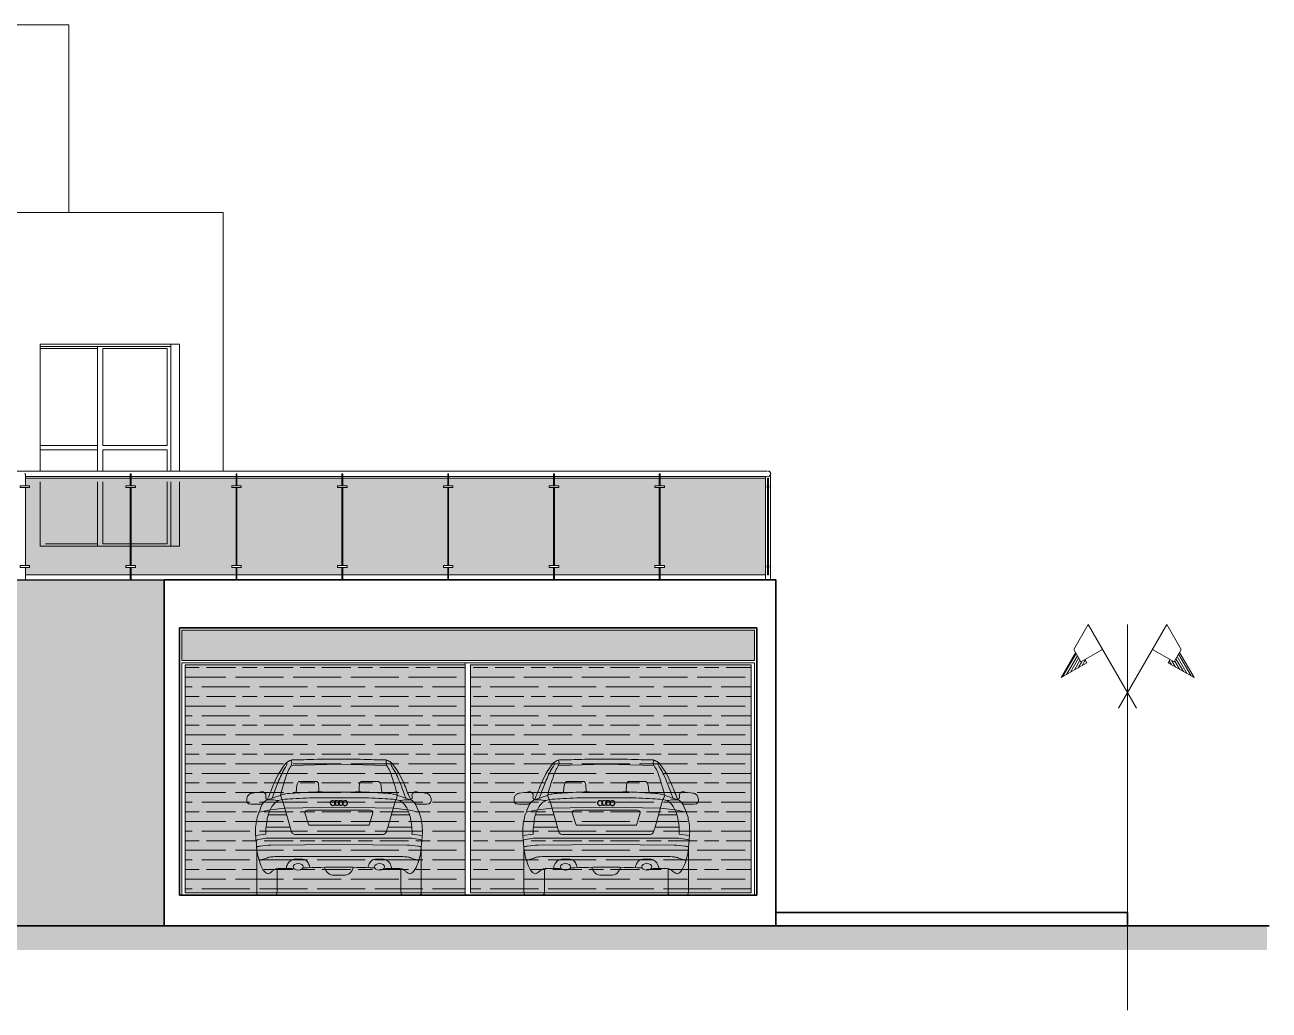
# Model space of a CAD drawing. Header units: millimetres. Extents: x 110427 to 125914, y 76277 to 76441.
# Drawn here: x 113996.68 to 114009.61, y 76371.15 to 76381.39 of the extents above; entities that cross this region are included whole.
import ezdxf

# ---------------------------------------------------------------- set-up
doc = ezdxf.new("R2010")
doc.units = ezdxf.units.MM
doc.linetypes.add('CENTER', pattern=[50.8, 31.75, -6.35, 6.35, -6.35])
for name, color, linetype, lineweight in [('02_CIVIL EXIST', 8, 'Continuous', 25), ('04_CIVIL A CONSTRUIR', 250, 'Continuous', 35), ('05_CIVIL A DEMOLER', 221, 'Continuous', 18), ('06_CIVIL VISTAS GRUESA', 244, 'Continuous', 13), ('08_CIVIL VISTAS FINO', 251, 'Continuous', 5), ('10_CIVIL EJES', 230, 'CENTER', 15), ('11_CARPINTERIA Y MOBILIARIO', 141, 'Continuous', 9), ('11_HATCH', 8, 'Continuous', 9), ('12_HATCH', 8, 'Continuous', 9)]:
    doc.layers.add(name, color=color, linetype=linetype, lineweight=lineweight)
pattern_1 = [(180, (110491.16304, 75917.1114), (4e-17, 0.3), [0.5, -0.1]), (180, (110491.26304, 75917.2114), (4e-17, 0.3), [0.3, -0.075, 0.15, -0.075]), (180, (110491.41304, 75917.3114), (4e-17, 0.3), [0.5, -0.1])]

# ---------------------------------------------------------------- blocks, each defined once
blk = doc.blocks.new('A$C7E4244AE')
at = {"layer": '11_HATCH'}
for p, q in [((0.955, 1.363), (0.462, 1.35)), ((0.96, 1.363), (1.454, 1.35)), ((0.349, 1.038), (0.374, 0.975)), ((1.567, 1.038), (1.541, 0.975)), ((0.374, 0.975), (0.45, 0.706)), ((0.395, 0.904), (0.958, 0.914)), ((1.521, 0.904), (0.958, 0.914)), ((1.541, 0.975), (1.466, 0.706)), ((0.242, 0.887), (0.127, 0.864)), ((0.223, 0.836), (0.413, 0.837)), ((0.395, 0.904), (0.242, 0.887)), ((0.604, 0.857), (0.641, 0.738)), ((0.958, 0.885), (0.631, 0.884)), ((0.958, 0.885), (1.284, 0.884)), ((1.311, 0.857), (1.275, 0.738)), ((1.692, 0.836), (1.503, 0.837)), ((1.521, 0.904), (1.673, 0.887)), ((1.673, 0.887), (1.789, 0.864)), ((0.2, 0.707), (0.45, 0.706)), ((0.958, 0.728), (0.66, 0.727)), ((0.958, 0.728), (1.256, 0.727)), ((1.716, 0.707), (1.466, 0.706)), ((0.199, 0.634), (0.091, 0.621)), ((0.25, 0.519), (0.958, 0.528)), ((0.958, 0.594), (0.253, 0.594)), ((0.958, 0.632), (0.5, 0.632)), ((0.958, 0.632), (1.416, 0.632)), ((0.958, 0.594), (1.662, 0.594)), ((1.665, 0.519), (0.958, 0.528)), ((1.716, 0.634), (1.824, 0.621)), ((0.103, 0.024), (0.103, 0.487)), ((0.354, 0.401), (0.958, 0.401)), ((1.562, 0.401), (0.958, 0.401)), ((1.813, 0.024), (1.813, 0.487)), ((0.315, 0.277), (0.315, 0.024)), ((1.601, 0.277), (1.601, 0.024)), ((0.904, 0.208), (0.958, 0.208)), ((1.011, 0.208), (0.958, 0.208)), ((0.291, 0), (0.126, 0)), ((1.625, 0), (1.789, 0))]:
    blk.add_line(p, q, dxfattribs=at)
for centre, major_axis, ratio, start_param, end_param in [((0.895, 0.958), (0, 0.0277), 0.985583, 10.538558, 16.689759), ((0.938, 0.959), (0, 0.0271), 0.985583, 7.380892, 10.236696), ((0.938, 0.959), (0, 0.0271), 0.985583, 10.360674, 13.531093), ((0.977, 0.959), (0, 0.0271), 0.985583, 7.218615, 10.304531), ((0.977, 0.959), (0, 0.0271), 0.985583, 10.441964, 13.378289), ((1.021, 0.958), (0, 0.0277), 0.985583, 7.310351, 13.463197), ((0.535, 0.295), (0.0526, 0.0006), 0.643755, 3.141021, 9.424206), ((0.904, 0.307), (0, 0.099), 0.975618, 1.750025, 3.194926), ((1.011, 0.307), (0, 0.099), 0.975618, 3.088259, 4.53316), ((0.126, 0.024), (0, 0.0243), 0.975618, 1.570796, 3.141593), ((0.291, 0.024), (0, 0.0243), 0.975618, 3.141593, 4.712389), ((1.625, 0.024), (0, 0.0243), 0.975618, 1.570796, 3.141593), ((1.789, 0.024), (0, 0.0243), 0.975618, 3.141593, 4.712389)]:
    blk.add_ellipse(centre, major_axis=major_axis, ratio=ratio, start_param=start_param, end_param=end_param, dxfattribs=at)
at = {"layer": '11_HATCH', "extrusion": (0, 0, -1)}
blk.add_ellipse((1.38, 0.295), major_axis=(-0.0526, 0.0006), ratio=0.643755, start_param=3.141021, end_param=9.424206, dxfattribs=at)
at = {"layer": '11_HATCH'}
for points, knots in [([(0.458, 1.404), (0.445, 1.398), (0.411, 1.383), (0.372, 1.327), (0.326, 1.255), (0.273, 1.146), (0.241, 1.053), (0.214, 0.996), (0.211, 0.991)], [0, 0, 0, 0, 1.078045, 2.785735, 4.879992, 7.537629, 11.765787, 12.201348, 12.201348, 12.201348, 12.201348]), ([(0.263, 1.009), (0.272, 1.03), (0.29, 1.086), (0.322, 1.168), (0.359, 1.25), (0.385, 1.31), (0.414, 1.342), (0.418, 1.364), (0.414, 1.373), (0.411, 1.377)], [0, 0, 0, 0, 1.703415, 4.41726, 6.463007, 8.414298, 9.240142, 9.635612, 9.987477, 9.987477, 9.987477, 9.987477]), ([(0.46, 1.345), (0.448, 1.328), (0.421, 1.278), (0.393, 1.184), (0.364, 1.1), (0.353, 1.049), (0.349, 1.038)], [0, 0, 0, 0, 0.0604315, 0.168345, 0.2862886, 0.3209433, 0.3209433, 0.3209433, 0.3209433]), ([(0.958, 1.415), (0.896, 1.415), (0.785, 1.413), (0.635, 1.412), (0.531, 1.404), (0.475, 1.409), (0.458, 1.404)], [0, 0, 0, 0, 0.1849252, 0.3342512, 0.4486468, 0.4995687, 0.4995687, 0.4995687, 0.4995687]), ([(0.458, 1.404), (0.465, 1.398), (0.471, 1.375), (0.464, 1.356), (0.46, 1.345)], [0, 0, 0, 0, 0.02563602, 0.05988806, 0.05988806, 0.05988806, 0.05988806]), ([(0.958, 1.415), (1.019, 1.415), (1.131, 1.413), (1.281, 1.412), (1.384, 1.404), (1.441, 1.409), (1.457, 1.404)], [0, 0, 0, 0, 0.1849252, 0.3342512, 0.4486468, 0.4995687, 0.4995687, 0.4995687, 0.4995687]), ([(1.457, 1.404), (1.45, 1.398), (1.445, 1.375), (1.451, 1.356), (1.456, 1.345)], [0, 0, 0, 0, 0.02563602, 0.05988806, 0.05988806, 0.05988806, 0.05988806]), ([(1.456, 1.345), (1.468, 1.328), (1.495, 1.278), (1.523, 1.184), (1.551, 1.1), (1.563, 1.049), (1.567, 1.038)], [0, 0, 0, 0, 0.0604315, 0.168345, 0.2862886, 0.3209433, 0.3209433, 0.3209433, 0.3209433]), ([(1.457, 1.404), (1.47, 1.398), (1.505, 1.383), (1.543, 1.327), (1.589, 1.255), (1.643, 1.146), (1.675, 1.053), (1.702, 0.996), (1.705, 0.991)], [0, 0, 0, 0, 1.078045, 2.785735, 4.879992, 7.537629, 11.765787, 12.201348, 12.201348, 12.201348, 12.201348]), ([(1.653, 1.009), (1.644, 1.03), (1.625, 1.086), (1.594, 1.168), (1.557, 1.25), (1.53, 1.31), (1.502, 1.342), (1.498, 1.364), (1.502, 1.373), (1.505, 1.377)], [0, 0, 0, 0, 1.703415, 4.41726, 6.463007, 8.414298, 9.240142, 9.635612, 9.987477, 9.987477, 9.987477, 9.987477]), ([(0.512, 1.061), (0.512, 1.075), (0.519, 1.11), (0.518, 1.155), (0.539, 1.178), (0.553, 1.184), (0.615, 1.182), (0.669, 1.181), (0.732, 1.181), (0.738, 1.171), (0.746, 1.158), (0.746, 1.135), (0.749, 1.107), (0.749, 1.085), (0.748, 1.074)], [0, 0, 0, 0, 1.059186, 2.693118, 3.075994, 3.305168, 3.817696, 7.640466, 7.947383, 8.097769, 8.501234, 9.015893, 9.799932, 10.626454, 10.626454, 10.626454, 10.626454]), ([(1.404, 1.061), (1.404, 1.075), (1.396, 1.11), (1.397, 1.155), (1.376, 1.178), (1.362, 1.184), (1.301, 1.182), (1.246, 1.181), (1.183, 1.181), (1.177, 1.171), (1.17, 1.158), (1.17, 1.135), (1.166, 1.107), (1.167, 1.085), (1.168, 1.074)], [0, 0, 0, 0, 1.059186, 2.693118, 3.075994, 3.305168, 3.817696, 7.640466, 7.947383, 8.097769, 8.501234, 9.015893, 9.799932, 10.626454, 10.626454, 10.626454, 10.626454]), ([(0.211, 0.991), (0.21, 0.998), (0.186, 1.009), (0.208, 1.045), (0.184, 1.062), (0.177, 1.079), (0.139, 1.073), (0.177, 1.073), (0.07, 1.063), (0.034, 1.06), (0.005, 1.029), (-0.001, 0.997), (0, 0.97), (0.013, 0.953), (0.047, 0.944), (0.089, 0.945), (0.136, 0.947), (0.171, 0.95), (0.175, 0.965)], [0, 0, 0, 0, 0.0199434, 0.0615514, 0.0775458, 0.0970481, 0.1208681, 0.1232472, 0.1962831, 0.2464802, 0.2767901, 0.3099374, 0.3411979, 0.3521583, 0.3687242, 0.4461251, 0.4735099, 0.5203869, 0.5203869, 0.5203869, 0.5203869]), ([(0.104, 0.787), (0.106, 0.815), (0.133, 0.872), (0.153, 0.938), (0.195, 0.989), (0.263, 1.005), (0.317, 1.028), (0.349, 1.038)], [0, 0, 0, 0, 0.081312, 0.1814002, 0.1982735, 0.276471, 0.3769085, 0.3769085, 0.3769085, 0.3769085]), ([(0.349, 1.038), (0.362, 1.046), (0.413, 1.057), (0.539, 1.064), (0.728, 1.079), (0.881, 1.069), (0.958, 1.073)], [0, 0, 0, 0, 0.0467064, 0.1519601, 0.3809327, 0.6119091, 0.6119091, 0.6119091, 0.6119091]), ([(1.567, 1.038), (1.554, 1.046), (1.502, 1.057), (1.377, 1.064), (1.188, 1.079), (1.035, 1.069), (0.958, 1.073)], [0, 0, 0, 0, 0.0467064, 0.1519601, 0.3809327, 0.6119091, 0.6119091, 0.6119091, 0.6119091]), ([(1.811, 0.787), (1.81, 0.815), (1.783, 0.872), (1.763, 0.938), (1.721, 0.989), (1.653, 1.005), (1.599, 1.028), (1.567, 1.038)], [0, 0, 0, 0, 0.081312, 0.1814002, 0.1982735, 0.276471, 0.3769085, 0.3769085, 0.3769085, 0.3769085]), ([(1.705, 0.991), (1.706, 0.998), (1.73, 1.009), (1.708, 1.045), (1.731, 1.062), (1.739, 1.079), (1.777, 1.073), (1.739, 1.073), (1.846, 1.063), (1.882, 1.06), (1.911, 1.029), (1.917, 0.997), (1.916, 0.97), (1.903, 0.953), (1.868, 0.944), (1.826, 0.945), (1.779, 0.947), (1.744, 0.95), (1.74, 0.965)], [0, 0, 0, 0, 0.0199434, 0.0615514, 0.0775458, 0.0970481, 0.1208681, 0.1232472, 0.1962831, 0.2464802, 0.2767901, 0.3099374, 0.3411979, 0.3521583, 0.3687242, 0.4461251, 0.4735099, 0.5203869, 0.5203869, 0.5203869, 0.5203869]), ([(0.211, 0.991), (0.228, 0.994), (0.266, 0.992), (0.305, 0.987), (0.326, 0.983)], [0, 0, 0, 0, 1.275921, 2.883256, 2.883256, 2.883256, 2.883256]), ([(0.223, 0.836), (0.229, 0.857), (0.251, 0.91), (0.298, 0.979), (0.388, 0.999), (0.533, 1.006), (0.73, 1.015), (0.89, 1.013), (0.958, 1.013)], [0, 0, 0, 0, 0.0633543, 0.1713149, 0.2225785, 0.3325781, 0.6106789, 0.8130674, 0.8130674, 0.8130674, 0.8130674]), ([(0.918, 0.949), (0.919, 0.952), (0.919, 0.955), (0.919, 0.958), (0.919, 0.965), (0.916, 0.972), (0.901, 0.984), (0.885, 0.983), (0.869, 0.964), (0.87, 0.948), (0.888, 0.931), (0.904, 0.932), (0.914, 0.942), (0.915, 0.943), (0.916, 0.945)], [10.636088, 10.636088, 10.636088, 10.636088, 10.995574, 10.995574, 10.995574, 11.888576, 11.888576, 13.430571, 13.430571, 14.972567, 14.972567, 16.514562, 16.514562, 16.742991, 16.742991, 16.742991, 16.742991]), ([(0.917, 0.968), (0.914, 0.959), (0.916, 0.948), (0.932, 0.933), (0.948, 0.934), (0.956, 0.943)], [7.480824, 7.480824, 7.480824, 7.480824, 8.716067, 8.716067, 10.2547, 10.2547, 10.2547, 10.2547]), ([(0.958, 0.946), (0.96, 0.95), (0.962, 0.955), (0.962, 0.959), (0.962, 0.967), (0.959, 0.974), (0.944, 0.986), (0.928, 0.984), (0.92, 0.974), (0.919, 0.973), (0.919, 0.972)], [10.404862, 10.404862, 10.404862, 10.404862, 10.995574, 10.995574, 10.995574, 11.894334, 11.894334, 13.446793, 13.446793, 13.586603, 13.586603, 13.586603, 13.586603]), ([(0.958, 0.973), (0.952, 0.963), (0.953, 0.949), (0.971, 0.933), (0.987, 0.934), (0.995, 0.944), (0.996, 0.945), (0.996, 0.945)], [7.260402, 7.260402, 7.260402, 7.260402, 8.716067, 8.716067, 10.268527, 10.268527, 10.3587, 10.3587, 10.3587, 10.3587]), ([(1.692, 0.836), (1.686, 0.857), (1.665, 0.91), (1.618, 0.979), (1.528, 0.999), (1.383, 1.006), (1.185, 1.015), (1.025, 1.013), (0.958, 1.013)], [0, 0, 0, 0, 0.0633543, 0.1713149, 0.2225785, 0.3325781, 0.6106789, 0.8130674, 0.8130674, 0.8130674, 0.8130674]), ([(0.998, 0.949), (1, 0.952), (1.001, 0.956), (1.001, 0.959), (1.001, 0.967), (0.997, 0.974), (0.983, 0.985), (0.968, 0.984), (0.96, 0.975)], [10.542767, 10.542767, 10.542767, 10.542767, 10.995574, 10.995574, 10.995574, 11.894334, 11.894334, 13.396211, 13.396211, 13.396211, 13.396211]), ([(0.999, 0.968), (0.995, 0.959), (0.997, 0.946), (1.014, 0.931), (1.029, 0.932), (1.042, 0.945), (1.045, 0.951), (1.045, 0.958), (1.045, 0.965), (1.041, 0.972), (1.026, 0.984), (1.01, 0.983), (1.002, 0.973), (1.001, 0.972), (1.001, 0.972)], [7.405469, 7.405469, 7.405469, 7.405469, 8.689381, 8.689381, 10.231376, 10.231376, 10.995574, 10.995574, 10.995574, 11.888576, 11.888576, 13.430571, 13.430571, 13.516715, 13.516715, 13.516715, 13.516715]), ([(1.705, 0.991), (1.688, 0.994), (1.65, 0.992), (1.611, 0.987), (1.59, 0.983)], [0, 0, 0, 0, 1.275921, 2.883256, 2.883256, 2.883256, 2.883256]), ([(0.104, 0.787), (0.091, 0.733), (0.087, 0.658), (0.1, 0.539), (0.103, 0.448), (0.132, 0.348), (0.157, 0.278), (0.192, 0.232), (0.221, 0.221), (0.241, 0.228), (0.259, 0.246), (0.282, 0.263), (0.309, 0.278), (0.379, 0.275), (0.438, 0.278), (0.488, 0.28)], [0, 0, 0, 0, 4.118869, 5.449089, 8.85766, 10.815404, 13.135103, 14.470193, 14.889696, 15.347838, 16.006665, 16.753876, 17.508735, 18.273295, 22.025306, 22.025306, 22.025306, 22.025306]), ([(0.223, 0.836), (0.214, 0.812), (0.208, 0.755), (0.195, 0.687), (0.199, 0.645), (0.199, 0.634)], [0, 0, 0, 0, 0.0767022, 0.1660618, 0.1994184, 0.1994184, 0.1994184, 0.1994184]), ([(0.631, 0.884), (0.625, 0.884), (0.612, 0.878), (0.602, 0.864), (0.604, 0.857)], [0, 0, 0, 0, 0.01911096, 0.04086044, 0.04086044, 0.04086044, 0.04086044]), ([(1.284, 0.884), (1.291, 0.884), (1.303, 0.878), (1.313, 0.864), (1.311, 0.857)], [0, 0, 0, 0, 0.01911096, 0.04086044, 0.04086044, 0.04086044, 0.04086044]), ([(1.811, 0.787), (1.825, 0.733), (1.829, 0.658), (1.816, 0.539), (1.813, 0.448), (1.784, 0.348), (1.758, 0.278), (1.724, 0.232), (1.695, 0.221), (1.675, 0.228), (1.657, 0.246), (1.634, 0.263), (1.607, 0.278), (1.536, 0.275), (1.477, 0.278), (1.428, 0.28)], [0, 0, 0, 0, 0.1627905, 0.2153649, 0.3500822, 0.4274583, 0.51914, 0.5719069, 0.588487, 0.6065941, 0.632633, 0.6621651, 0.6919995, 0.7222173, 0.8705084, 0.8705084, 0.8705084, 0.8705084]), ([(1.692, 0.836), (1.701, 0.812), (1.708, 0.755), (1.72, 0.687), (1.717, 0.645), (1.716, 0.634)], [0, 0, 0, 0, 0.0767022, 0.1660618, 0.1994184, 0.1994184, 0.1994184, 0.1994184]), ([(0.5, 0.632), (0.492, 0.633), (0.468, 0.638), (0.464, 0.663), (0.45, 0.706)], [0, 0, 0, 0, 0.02443087, 0.06359532, 0.06359532, 0.06359532, 0.06359532]), ([(0.641, 0.738), (0.643, 0.735), (0.647, 0.727), (0.656, 0.727), (0.66, 0.727)], [0, 0, 0, 0, 0.01085301, 0.02327957, 0.02327957, 0.02327957, 0.02327957]), ([(1.275, 0.738), (1.273, 0.735), (1.268, 0.727), (1.26, 0.727), (1.256, 0.727)], [0, 0, 0, 0, 0.01085301, 0.02327957, 0.02327957, 0.02327957, 0.02327957]), ([(1.416, 0.632), (1.424, 0.633), (1.447, 0.638), (1.452, 0.663), (1.466, 0.706)], [0, 0, 0, 0, 0.02443087, 0.06359532, 0.06359532, 0.06359532, 0.06359532]), ([(0.253, 0.594), (0.231, 0.594), (0.178, 0.592), (0.125, 0.581), (0.096, 0.573)], [0, 0, 0, 0, 1.730112, 4.032733, 4.032733, 4.032733, 4.032733]), ([(0.103, 0.501), (0.114, 0.507), (0.164, 0.516), (0.213, 0.519), (0.25, 0.519)], [0, 0, 0, 0, 0.0377491, 0.1492069, 0.1492069, 0.1492069, 0.1492069]), ([(1.662, 0.594), (1.685, 0.594), (1.738, 0.592), (1.791, 0.581), (1.82, 0.573)], [0, 0, 0, 0, 1.730112, 4.032733, 4.032733, 4.032733, 4.032733]), ([(1.813, 0.501), (1.802, 0.507), (1.752, 0.516), (1.702, 0.519), (1.665, 0.519)], [0, 0, 0, 0, 0.0377491, 0.1492069, 0.1492069, 0.1492069, 0.1492069]), ([(0.131, 0.36), (0.148, 0.368), (0.183, 0.375), (0.228, 0.396), (0.285, 0.403), (0.327, 0.4), (0.354, 0.401)], [0, 0, 0, 0, 0.0567497, 0.1039653, 0.1473143, 0.2283133, 0.2283133, 0.2283133, 0.2283133]), ([(1.784, 0.36), (1.767, 0.368), (1.733, 0.375), (1.688, 0.396), (1.63, 0.403), (1.589, 0.4), (1.562, 0.401)], [0, 0, 0, 0, 0.0567497, 0.1039653, 0.1473143, 0.2283133, 0.2283133, 0.2283133, 0.2283133]), ([(0.41, 0.277), (0.412, 0.291), (0.42, 0.32), (0.447, 0.359), (0.494, 0.377), (0.542, 0.375), (0.587, 0.377), (0.622, 0.361), (0.638, 0.337), (0.649, 0.314), (0.655, 0.297), (0.657, 0.286)], [0, 0, 0, 0, 1.029853, 2.198645, 3.398908, 4.650585, 5.850374, 6.811216, 7.363938, 7.954237, 8.724283, 8.724283, 8.724283, 8.724283]), ([(1.506, 0.277), (1.503, 0.291), (1.496, 0.32), (1.469, 0.359), (1.422, 0.377), (1.374, 0.375), (1.329, 0.377), (1.294, 0.361), (1.278, 0.337), (1.266, 0.314), (1.261, 0.297), (1.259, 0.286)], [0, 0, 0, 0, 1.029853, 2.198645, 3.398908, 4.650585, 5.850374, 6.811216, 7.363938, 7.954237, 8.724283, 8.724283, 8.724283, 8.724283])]:
    blk.add_open_spline(points, degree=3, knots=knots, dxfattribs=at)
for points in [[(0.585, 0.284), (0.709, 0.289), (0.834, 0.291), (0.958, 0.291)], [(1.33, 0.284), (1.207, 0.289), (1.082, 0.291), (0.958, 0.291)]]:
    blk.add_open_spline(points, degree=3, dxfattribs=at)

msp = doc.modelspace()

# ---------------------------------------------------------------- hatches: boundary and pattern name
at = {"layer": '08_CIVIL VISTAS FINO'}
h = msp.add_hatch(color=30, dxfattribs=at)
h.dxf.hatch_style = 1
h.paths.add_polyline_path([(114001.253, 76374.739), (113998.342, 76374.739), (113998.342, 76372.368), (114001.253, 76372.368)])
h = msp.add_hatch(dxfattribs=at)
h.set_pattern_fill('GOST_WOOD', color=256, scale=0.05, angle=90)
h.set_pattern_definition(pattern_1)
h.paths.add_polyline_path([(114001.253, 76374.739), (113998.342, 76374.739), (113998.342, 76372.368), (114001.253, 76372.368)])
h = msp.add_hatch(color=30, dxfattribs=at)
h.dxf.hatch_style = 1
h.paths.add_polyline_path([(114004.223, 76374.739), (114001.308, 76374.739), (114001.308, 76372.368), (114004.223, 76372.368)])
h = msp.add_hatch(dxfattribs=at)
h.set_pattern_fill('GOST_WOOD', color=256, scale=0.05, angle=90)
h.set_pattern_definition(pattern_1)
h.paths.add_polyline_path([(114004.223, 76374.739), (114001.308, 76374.739), (114001.308, 76372.368), (114004.223, 76372.368)])
at = {"layer": '12_HATCH'}
for points in [[(113997.77, 76376.68), (113996.68, 76376.68), (113996.68, 76376.603), (113996.725, 76376.603), (113996.725, 76376.583), (113996.68, 76376.583), (113996.68, 76375.772), (113996.725, 76375.772), (113996.725, 76375.752), (113996.68, 76375.752), (113996.68, 76375.675), (113997.77, 76375.675), (113997.77, 76375.752), (113997.725, 76375.752), (113997.725, 76375.772), (113997.77, 76375.772), (113997.77, 76376.583), (113997.725, 76376.583), (113997.725, 76376.603), (113997.77, 76376.603)], [(113997.78, 76376.68), (113998.87, 76376.68), (113998.87, 76376.603), (113998.825, 76376.603), (113998.825, 76376.583), (113998.87, 76376.583), (113998.87, 76375.772), (113998.825, 76375.772), (113998.825, 76375.752), (113998.87, 76375.752), (113998.87, 76375.675), (113997.78, 76375.675), (113997.78, 76375.752), (113997.825, 76375.752), (113997.825, 76375.772), (113997.78, 76375.772), (113997.78, 76376.583), (113997.825, 76376.583), (113997.825, 76376.603), (113997.78, 76376.603)], [(113999.97, 76376.68), (113998.88, 76376.68), (113998.88, 76376.603), (113998.925, 76376.603), (113998.925, 76376.583), (113998.88, 76376.583), (113998.88, 76375.772), (113998.925, 76375.772), (113998.925, 76375.752), (113998.88, 76375.752), (113998.88, 76375.675), (113999.97, 76375.675), (113999.97, 76375.752), (113999.925, 76375.752), (113999.925, 76375.772), (113999.97, 76375.772), (113999.97, 76376.583), (113999.925, 76376.583), (113999.925, 76376.603), (113999.97, 76376.603)], [(113999.98, 76376.68), (114001.07, 76376.68), (114001.07, 76376.603), (114001.025, 76376.603), (114001.025, 76376.583), (114001.07, 76376.583), (114001.07, 76375.772), (114001.025, 76375.772), (114001.025, 76375.752), (114001.07, 76375.752), (114001.07, 76375.675), (113999.98, 76375.675), (113999.98, 76375.752), (114000.025, 76375.752), (114000.025, 76375.772), (113999.98, 76375.772), (113999.98, 76376.583), (114000.025, 76376.583), (114000.025, 76376.603), (113999.98, 76376.603)], [(114002.17, 76376.68), (114001.08, 76376.68), (114001.08, 76376.603), (114001.125, 76376.603), (114001.125, 76376.583), (114001.08, 76376.583), (114001.08, 76375.772), (114001.125, 76375.772), (114001.125, 76375.752), (114001.08, 76375.752), (114001.08, 76375.675), (114002.17, 76375.675), (114002.17, 76375.752), (114002.125, 76375.752), (114002.125, 76375.772), (114002.17, 76375.772), (114002.17, 76376.583), (114002.125, 76376.583), (114002.125, 76376.603), (114002.17, 76376.603)], [(114002.18, 76376.68), (114003.27, 76376.68), (114003.27, 76376.603), (114003.225, 76376.603), (114003.225, 76376.583), (114003.27, 76376.583), (114003.27, 76375.772), (114003.225, 76375.772), (114003.225, 76375.752), (114003.27, 76375.752), (114003.27, 76375.675), (114002.18, 76375.675), (114002.18, 76375.752), (114002.225, 76375.752), (114002.225, 76375.772), (114002.18, 76375.772), (114002.18, 76376.583), (114002.225, 76376.583), (114002.225, 76376.603), (114002.18, 76376.603)], [(114004.372, 76376.68), (114003.28, 76376.68), (114003.28, 76376.603), (114003.325, 76376.603), (114003.325, 76376.583), (114003.28, 76376.583), (114003.28, 76375.772), (114003.325, 76375.772), (114003.325, 76375.752), (114003.28, 76375.752), (114003.28, 76375.675), (114004.372, 76375.675)], [(114004.259, 76375.102), (113998.305, 76375.102), (113998.305, 76374.785), (114004.259, 76374.785)]]:
    msp.add_hatch(color=7, dxfattribs=at).paths.add_polyline_path(points)
h = msp.add_hatch(color=8, dxfattribs=at)
h.dxf.hatch_style = 1
h.paths.add_polyline_path([(113998.122, 76375.625), (113982.292, 76375.625), (113982.292, 76372.025), (113998.122, 76372.025)])
h.paths.add_polyline_path([(113996.322, 76374.125), (113996.322, 76373.525), (113985.702, 76373.525), (113985.702, 76374.125)], flags=16)
at = {"layer": '12_HATCH', "linetype": 'ByBlock', "lineweight": 9}
h = msp.add_hatch(dxfattribs=at)
h.set_pattern_fill('LINE', color=256, scale=0.1875, angle=600, style=0)
h.set_pattern_definition([(240, (114092.488717, 75469.917949), (0.0202974704, -0.01171875), [])])
h.paths.add_polyline_path([(114007.446, 76374.607), (114007.714, 76374.762), (114007.696, 76374.794), (114007.653, 76374.77), (114007.596, 76374.867)])
h = msp.add_hatch(dxfattribs=at)
h.set_pattern_fill('LINE', color=256, scale=0.1875, angle=600, style=0)
h.set_pattern_definition([(300, (113945.10188, 75469.917949), (-0.0202974704, -0.01171875), [])])
h.paths.add_polyline_path([(114008.677, 76374.867), (114008.621, 76374.77), (114008.578, 76374.794), (114008.559, 76374.762), (114008.828, 76374.607)])
at = {"layer": '12_HATCH'}
h = msp.add_hatch(color=256, dxfattribs=at)
h.dxf.hatch_style = 1
h.paths.add_polyline_path([(114009.585, 76372.025), (113971.277, 76372.025), (113971.277, 76371.775), (114009.585, 76371.775)])

# ---------------------------------------------------------------- linework, layer by layer
at = {"layer": '02_CIVIL EXIST'}
msp.add_line((113982.292, 76375.625), (113998.122, 76375.625), dxfattribs=at)
at = {"layer": '04_CIVIL A CONSTRUIR'}
for p, q in [((113998.122, 76375.625), (114004.482, 76375.625)), ((113998.122, 76372.025), (113998.122, 76375.625)), ((114004.482, 76372.025), (114004.482, 76375.625)), ((113998.282, 76372.345), (113998.282, 76375.125)), ((114004.282, 76375.125), (113998.282, 76375.125)), ((114004.282, 76372.345), (114004.282, 76375.125)), ((113998.282, 76372.345), (114004.282, 76372.345)), ((114004.482, 76372.165), (114008.137, 76372.165)), ((114008.137, 76372.165), (114008.137, 76372.025)), ((113971.273, 76372.025), (114009.609, 76372.025))]:
    msp.add_line(p, q, dxfattribs=at)
at = {"layer": '05_CIVIL A DEMOLER'}
for p, q in [((113992.284, 76379.445), (113998.737, 76379.445)), ((113998.737, 76379.445), (113998.737, 76376.755)), ((113998.284, 76378.075), (113996.834, 76378.075)), ((113996.834, 76378.075), (113996.834, 76376.755)), ((113998.284, 76378.075), (113998.284, 76376.755))]:
    msp.add_line(p, q, dxfattribs=at)
at = {"layer": '06_CIVIL VISTAS GRUESA'}
for p, q in [((113982.375, 76376.755), (114004.395, 76376.755)), ((113996.68, 76376.727), (113996.67, 76376.727)), ((113996.68, 76376.603), (113996.68, 76376.727)), ((113997.77, 76376.603), (113997.77, 76376.727)), ((113997.78, 76376.727), (113997.77, 76376.727)), ((113997.78, 76376.603), (113997.78, 76376.727)), ((113998.87, 76376.603), (113998.87, 76376.727)), ((113998.88, 76376.727), (113998.87, 76376.727)), ((113998.88, 76376.603), (113998.88, 76376.727)), ((113999.97, 76376.603), (113999.97, 76376.727)), ((113999.98, 76376.727), (113999.97, 76376.727)), ((113999.98, 76376.603), (113999.98, 76376.727)), ((114001.07, 76376.603), (114001.07, 76376.727)), ((114001.08, 76376.727), (114001.07, 76376.727)), ((114001.08, 76376.603), (114001.08, 76376.727)), ((114002.17, 76376.603), (114002.17, 76376.727)), ((114002.18, 76376.727), (114002.17, 76376.727)), ((114002.18, 76376.603), (114002.18, 76376.727)), ((114003.27, 76376.603), (114003.27, 76376.727)), ((114003.28, 76376.727), (114003.27, 76376.727)), ((114003.28, 76376.603), (114003.28, 76376.727)), ((114004.427, 76376.727), (114004.427, 76375.625)), ((113996.68, 76376.7), (113997.77, 76376.7)), ((113997.77, 76376.68), (113996.68, 76376.68)), ((113997.78, 76376.7), (113998.87, 76376.7)), ((113997.78, 76376.68), (113998.87, 76376.68)), ((113998.88, 76376.7), (113999.97, 76376.7)), ((113999.97, 76376.68), (113998.88, 76376.68)), ((113999.98, 76376.7), (114001.07, 76376.7)), ((113999.98, 76376.68), (114001.07, 76376.68)), ((114001.08, 76376.7), (114002.17, 76376.7)), ((114002.17, 76376.68), (114001.08, 76376.68)), ((114002.18, 76376.7), (114003.27, 76376.7)), ((114002.18, 76376.68), (114003.27, 76376.68)), ((114003.28, 76376.7), (114004.395, 76376.7)), ((114004.37, 76376.68), (114003.28, 76376.68)), ((114004.372, 76376.7), (114004.372, 76375.625)), ((114004.395, 76375.675), (114004.395, 76376.68)), ((114004.395, 76376.68), (114004.405, 76376.68)), ((114004.405, 76376.603), (114004.405, 76376.68)), ((113996.68, 76375.772), (113996.68, 76376.583)), ((113997.77, 76375.772), (113997.77, 76376.583)), ((113997.78, 76375.772), (113997.78, 76376.583)), ((113998.87, 76375.772), (113998.87, 76376.583)), ((113998.88, 76375.772), (113998.88, 76376.583)), ((113999.97, 76375.772), (113999.97, 76376.583)), ((113999.98, 76375.772), (113999.98, 76376.583)), ((114001.07, 76375.772), (114001.07, 76376.583)), ((114001.08, 76375.772), (114001.08, 76376.583)), ((114002.17, 76375.772), (114002.17, 76376.583)), ((114002.18, 76375.772), (114002.18, 76376.583)), ((114003.27, 76375.772), (114003.27, 76376.583)), ((114003.28, 76375.772), (114003.28, 76376.583)), ((114004.405, 76375.675), (114004.405, 76376.583)), ((113996.68, 76375.625), (113996.68, 76375.752)), ((113997.77, 76375.625), (113997.77, 76375.752)), ((113997.78, 76375.625), (113997.78, 76375.752)), ((113998.87, 76375.625), (113998.87, 76375.752)), ((113998.88, 76375.625), (113998.88, 76375.752)), ((113999.97, 76375.625), (113999.97, 76375.752)), ((113999.98, 76375.625), (113999.98, 76375.752)), ((114001.07, 76375.625), (114001.07, 76375.752)), ((114001.08, 76375.625), (114001.08, 76375.752)), ((114002.17, 76375.625), (114002.17, 76375.752)), ((114002.18, 76375.625), (114002.18, 76375.752)), ((114003.27, 76375.625), (114003.27, 76375.752)), ((114003.28, 76375.625), (114003.28, 76375.752)), ((113996.68, 76375.675), (113997.77, 76375.675)), ((113997.78, 76375.675), (113998.87, 76375.675)), ((113999.97, 76375.675), (113998.88, 76375.675)), ((113999.98, 76375.675), (114001.07, 76375.675)), ((114002.17, 76375.675), (114001.08, 76375.675)), ((114002.18, 76375.675), (114003.27, 76375.675)), ((114004.37, 76375.675), (114003.28, 76375.675)), ((114004.395, 76375.675), (114004.405, 76375.675))]:
    msp.add_line(p, q, dxfattribs=at)
for points in [[(113996.725, 76376.583), (113996.725, 76376.603), (113996.625, 76376.603), (113996.625, 76376.583)], [(113997.825, 76376.583), (113997.825, 76376.603), (113997.725, 76376.603), (113997.725, 76376.583)], [(113998.925, 76376.583), (113998.925, 76376.603), (113998.825, 76376.603), (113998.825, 76376.583)], [(114000.025, 76376.583), (114000.025, 76376.603), (113999.925, 76376.603), (113999.925, 76376.583)], [(114001.125, 76376.583), (114001.125, 76376.603), (114001.025, 76376.603), (114001.025, 76376.583)], [(114002.225, 76376.583), (114002.225, 76376.603), (114002.125, 76376.603), (114002.125, 76376.583)], [(114003.325, 76376.583), (114003.325, 76376.603), (114003.225, 76376.603), (114003.225, 76376.583)], [(114004.395, 76376.583), (114004.395, 76376.603), (114004.391, 76376.603), (114004.391, 76376.583)], [(114004.405, 76376.583), (114004.405, 76376.603), (114004.409, 76376.603), (114004.409, 76376.583)], [(113996.725, 76375.752), (113996.725, 76375.772), (113996.625, 76375.772), (113996.625, 76375.752)], [(113997.825, 76375.752), (113997.825, 76375.772), (113997.725, 76375.772), (113997.725, 76375.752)], [(113998.925, 76375.752), (113998.925, 76375.772), (113998.825, 76375.772), (113998.825, 76375.752)], [(114000.025, 76375.752), (114000.025, 76375.772), (113999.925, 76375.772), (113999.925, 76375.752)], [(114001.125, 76375.752), (114001.125, 76375.772), (114001.025, 76375.772), (114001.025, 76375.752)], [(114002.225, 76375.752), (114002.225, 76375.772), (114002.125, 76375.772), (114002.125, 76375.752)], [(114003.325, 76375.752), (114003.325, 76375.772), (114003.225, 76375.772), (114003.225, 76375.752)], [(114004.395, 76375.752), (114004.395, 76375.772), (114004.391, 76375.772), (114004.391, 76375.752)], [(114004.405, 76375.752), (114004.405, 76375.772), (114004.409, 76375.772), (114004.409, 76375.752)]]:
    msp.add_lwpolyline(points, close=True, dxfattribs=at)
msp.add_arc((114004.4, 76376.727), 0.0276, 270, 90, dxfattribs=at)
at = {"layer": '08_CIVIL VISTAS FINO'}
for p, q in [((113989.733, 76381.395), (113997.132, 76381.395)), ((113997.132, 76381.395), (113997.132, 76379.445)), ((113996.834, 76376.644), (113996.834, 76375.975)), ((113997.43, 76375.975), (113997.43, 76376.644)), ((113997.484, 76375.998), (113997.484, 76376.644)), ((113998.154, 76376.644), (113998.154, 76375.998)), ((113998.191, 76376.644), (113998.191, 76375.975)), ((113998.284, 76376.644), (113998.284, 76375.975)), ((113996.834, 76375.975), (113997.77, 76375.975)), ((113996.889, 76375.998), (113997.43, 76375.998)), ((113997.299, 76375.998), (113997.43, 76375.998)), ((113997.484, 76375.998), (113997.77, 76375.998)), ((113997.78, 76375.998), (113998.154, 76375.998)), ((113997.78, 76375.975), (113998.284, 76375.975)), ((114004.259, 76375.102), (113998.305, 76375.102)), ((113998.305, 76375.102), (113998.305, 76374.785)), ((114004.259, 76375.102), (114004.259, 76374.785)), ((113998.305, 76374.785), (114004.259, 76374.785)), ((114004.259, 76374.762), (113998.305, 76374.762)), ((113998.305, 76374.762), (113998.305, 76372.345)), ((113998.342, 76374.739), (114001.253, 76374.739)), ((113998.342, 76374.739), (113998.342, 76372.368)), ((114001.253, 76372.345), (114001.253, 76374.762)), ((114001.308, 76374.739), (114004.223, 76374.739)), ((114001.308, 76372.368), (114001.308, 76374.739)), ((114004.223, 76374.739), (114004.223, 76372.368)), ((114004.259, 76374.762), (114004.259, 76372.345)), ((113998.342, 76372.368), (114001.253, 76372.368)), ((114001.308, 76372.368), (114004.223, 76372.368))]:
    msp.add_line(p, q, dxfattribs=at)
at = {"layer": '10_CIVIL EJES', "ltscale": 0.25}
msp.add_line((114008.137, 76375.16), (114008.137, 76371.15), dxfattribs=at)
at = {"layer": '11_CARPINTERIA Y MOBILIARIO'}
for p, q in [((113998.191, 76378.052), (113996.834, 76378.052)), ((113996.834, 76378.029), (113997.43, 76378.029)), ((113997.43, 76376.755), (113997.43, 76378.052)), ((113997.484, 76378.029), (113998.154, 76378.029)), ((113997.484, 76377.021), (113997.484, 76378.029)), ((113998.154, 76378.029), (113998.154, 76377.021)), ((113998.191, 76378.075), (113998.191, 76376.755)), ((113996.834, 76377.021), (113997.43, 76377.021)), ((113997.484, 76377.021), (113998.154, 76377.021)), ((113996.834, 76376.975), (113997.43, 76376.975)), ((113997.484, 76376.755), (113997.484, 76376.975)), ((113997.484, 76376.975), (113998.154, 76376.975)), ((113998.154, 76376.975), (113998.154, 76376.755)), ((113998.282, 76374.785), (113998.282, 76372.525)), ((114004.282, 76374.785), (114004.282, 76372.525))]:
    msp.add_line(p, q, dxfattribs=at)
at = {"layer": '12_HATCH', "linetype": 'ByBlock', "lineweight": 9}
for p, q in [((114007.577, 76374.9), (114007.727, 76375.16)), ((114008.23, 76374.289), (114007.727, 76375.16)), ((114008.043, 76374.289), (114008.546, 76375.16)), ((114008.696, 76374.9), (114008.546, 76375.16)), ((114007.446, 76374.607), (114007.596, 76374.867)), ((114007.653, 76374.77), (114007.577, 76374.9)), ((114007.653, 76374.77), (114007.878, 76374.899)), ((114007.714, 76374.762), (114007.696, 76374.794)), ((114008.621, 76374.77), (114008.396, 76374.899)), ((114008.559, 76374.762), (114008.578, 76374.794)), ((114008.621, 76374.77), (114008.696, 76374.9)), ((114008.828, 76374.607), (114008.677, 76374.867)), ((114007.446, 76374.607), (114007.714, 76374.762)), ((114008.828, 76374.607), (114008.559, 76374.762))]:
    msp.add_line(p, q, dxfattribs=at)

# ---------------------------------------------------------------- block references
at = {"layer": '08_CIVIL VISTAS FINO', "color": 252, "lineweight": 5}
for p in [(113998.982, 76372.345), (114001.76, 76372.345)]:
    msp.add_blockref('A$C7E4244AE', p, dxfattribs=at)

doc.saveas('drawing.dxf')
